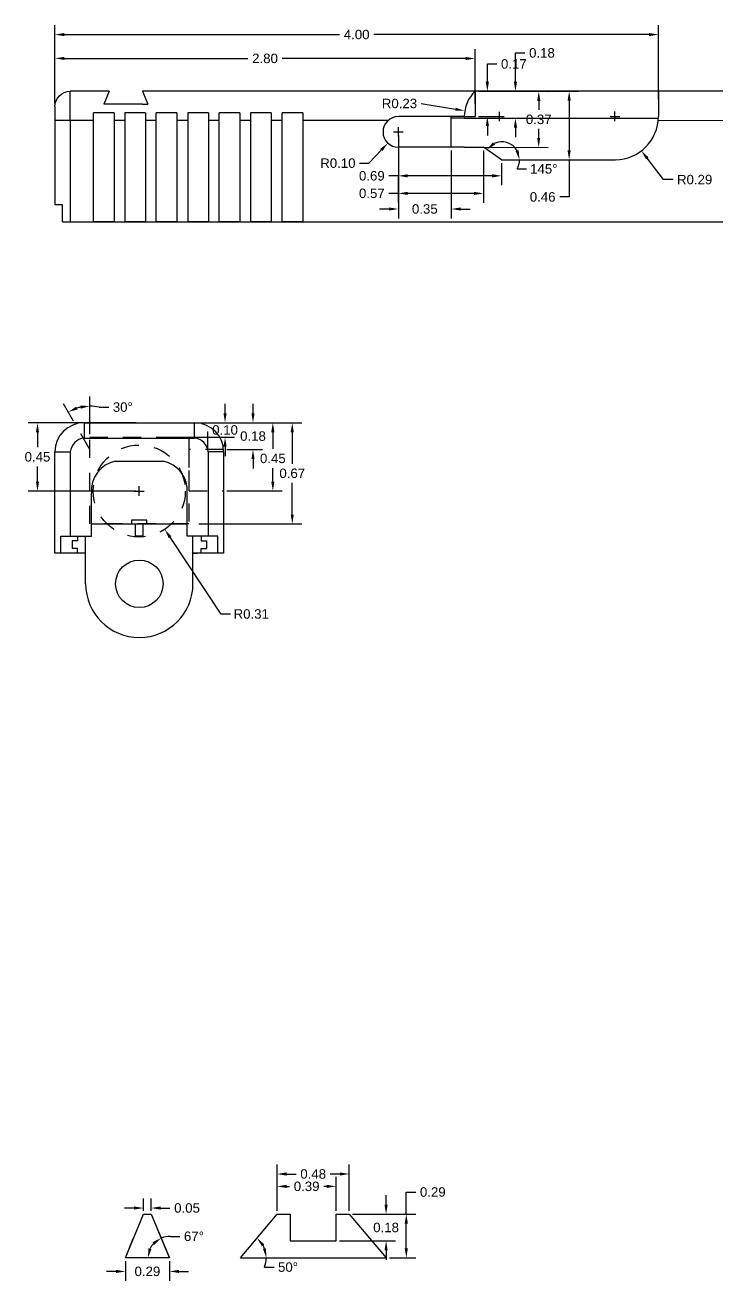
# Model space of a CAD drawing. Header units: inches. Extents: x 6.1 to 73.5, y 2.5 to 22.
# Drawn here: x 11.66 to 16.26, y 3.52 to 11.88 of the extents above; entities that cross this region are included whole.
import ezdxf

# ---------------------------------------------------------------- set-up
doc = ezdxf.new("R2010")
doc.units = ezdxf.units.IN
doc.header["$MEASUREMENT"] = 0
doc.linetypes.add('ACAD_ISO02W100', pattern=[15, 12, -3])
doc.layers.add('AlteFeteNevizibile', color=211, linetype='ACAD_ISO02W100')
doc.layers.add('Dimensiuni', color=4, linetype='Continuous', transparency=0.6)
doc.layers.add('ExteriorComponenta', color=1, linetype='Continuous', lineweight=25)
doc.styles.get("Standard").update_dxf_attribs({"font": 'arial.ttf'})
doc.dimstyles.get("Standard").update_dxf_attribs({"dimscale": 0.35, "dimtxt": 0.18, "dimasz": 0.18, "dimexe": 0.18, "dimexo": 0.0625, "dimgap": 0.09, "dimtad": 0, "dimtih": 1, "dimtoh": 1, "dimzin": 0, "dimdsep": 46, "dimtxsty": 'Standard', "dimcen": 0.09, "dimadec": 0, "dimazin": 0, "dimtfac": 1, "dimtofl": 0, "dimtmove": 0, "dimatfit": 3, "dimfxl": 1, "dimtolj": 1, "dimtzin": 0, "dimarcsym": 0})

# ---------------------------------------------------------------- blocks, each defined once
blk = doc.blocks.new('*D60')
at = {"layer": 'Dimensiuni', "color": 0, "lineweight": -2, "ltscale": 0.01, "transparency": 16777216}
for p, q in [((14.1384, 11.1339), (14.1384, 11.1969)), ((14.1069, 11.1654), (14.1699, 11.1654)), ((13.9425, 10.9574), (14.0253, 11.0452)), ((13.8795, 10.9574), (13.9425, 10.9574))]:
    blk.add_line(p, q, dxfattribs=at)
at = {"layer": 'Dimensiuni', "color": 0, "ltscale": 0.01, "transparency": 16777216}
blk.add_solid([(14.0176, 11.0524), (14.0329, 11.038), (14.0685, 11.0911)], dxfattribs=at)
at = {"layer": 'Dimensiuni', "color": 0, "ltscale": 0.01, "transparency": 16777216, "insert": (13.7362, 10.9574), "char_height": 0.063, "attachment_point": 5}
blk.add_mtext('\\A1;R0.10', dxfattribs=at)
blk = doc.blocks.new('*D61')
at = {"layer": 'Dimensiuni', "color": 0, "lineweight": -2, "ltscale": 0.01, "transparency": 16777216}
for p, q in [((14.2894, 11.3543), (14.5183, 11.3161)), ((14.8109, 11.2358), (14.8109, 11.2988)), ((14.7794, 11.2673), (14.8424, 11.2673))]:
    blk.add_line(p, q, dxfattribs=at)
at = {"layer": 'Dimensiuni', "color": 0, "ltscale": 0.01, "transparency": 16777216}
blk.add_solid([(14.52, 11.3265), (14.5165, 11.3058), (14.5804, 11.3058)], dxfattribs=at)
at = {"layer": 'Dimensiuni', "color": 0, "ltscale": 0.01, "transparency": 16777216, "insert": (14.1459, 11.3543), "char_height": 0.063, "attachment_point": 5}
blk.add_mtext('\\A1;R0.23', dxfattribs=at)
blk = doc.blocks.new('*D62')
at = {"layer": 'Dimensiuni', "color": 0, "lineweight": -2, "ltscale": 0.01, "transparency": 16777216}
for p, q in [((14.7305, 11.4988), (14.7305, 11.6174)), ((14.7305, 11.6174), (14.7935, 11.6174)), ((14.6708, 11.4358), (14.7935, 11.4358)), ((14.6708, 11.2674), (14.7935, 11.2674)), ((14.7305, 11.2044), (14.7305, 11.1414))]:
    blk.add_line(p, q, dxfattribs=at)
at = {"layer": 'Dimensiuni', "color": 0, "ltscale": 0.01, "transparency": 16777216}
for points in [[(14.72, 11.4988), (14.741, 11.4988), (14.7305, 11.4358)], [(14.72, 11.2044), (14.741, 11.2044), (14.7305, 11.2674)]]:
    blk.add_solid(points, dxfattribs=at)
at = {"layer": 'Dimensiuni', "color": 0, "ltscale": 0.01, "transparency": 16777216, "insert": (14.9068, 11.6174), "char_height": 0.063, "attachment_point": 5}
blk.add_mtext('\\A1;0.17', dxfattribs=at)
blk = doc.blocks.new('*D63')
at = {"layer": 'Dimensiuni', "color": 0, "lineweight": -2, "ltscale": 0.01, "transparency": 16777216}
for p, q in [((14.9174, 11.4988), (14.9174, 11.6907)), ((14.9174, 11.6907), (14.9804, 11.6907)), ((14.6709, 11.4358), (14.9804, 11.4358)), ((14.6709, 11.2572), (14.9804, 11.2572)), ((14.9174, 11.1942), (14.9174, 11.1312))]:
    blk.add_line(p, q, dxfattribs=at)
at = {"layer": 'Dimensiuni', "color": 0, "ltscale": 0.01, "transparency": 16777216}
for points in [[(14.9069, 11.4988), (14.9279, 11.4988), (14.9174, 11.4358)], [(14.9069, 11.1942), (14.9279, 11.1942), (14.9174, 11.2572)]]:
    blk.add_solid(points, dxfattribs=at)
at = {"layer": 'Dimensiuni', "color": 0, "ltscale": 0.01, "transparency": 16777216, "insert": (15.0938, 11.6907), "char_height": 0.063, "attachment_point": 5}
blk.add_mtext('\\A1;0.18', dxfattribs=at)
blk = doc.blocks.new('*D64')
at = {"layer": 'Dimensiuni', "color": 0, "lineweight": -2, "ltscale": 0.01, "transparency": 16777216}
for p, q in [((11.8538, 11.3556), (11.8539, 11.7175)), ((14.649, 11.3547), (14.6491, 11.7167)), ((11.9169, 11.6545), (13.1377, 11.6541)), ((14.586, 11.6537), (13.3652, 11.6541))]:
    blk.add_line(p, q, dxfattribs=at)
at = {"layer": 'Dimensiuni', "color": 0, "ltscale": 0.01, "transparency": 16777216}
for points in [[(11.9169, 11.665), (11.9169, 11.644), (11.8539, 11.6545)], [(14.586, 11.6642), (14.586, 11.6432), (14.649, 11.6537)]]:
    blk.add_solid(points, dxfattribs=at)
at = {"layer": 'Dimensiuni', "color": 0, "ltscale": 0.01, "transparency": 16777216, "insert": (13.2515, 11.6541), "char_height": 0.063, "attachment_point": 5}
blk.add_mtext('\\A1;2.80', dxfattribs=at)
blk = doc.blocks.new('*D65')
at = {"layer": 'Dimensiuni', "color": 0, "lineweight": -2, "ltscale": 0.01, "transparency": 16777216}
for p, q in [((14.8472, 11.4358), (15.3378, 11.4358)), ((15.2748, 11.3728), (15.2748, 11.0428)), ((14.8472, 10.9798), (15.3378, 10.9798)), ((15.2748, 10.9798), (15.2748, 10.7328)), ((15.2748, 10.7328), (15.2118, 10.7328))]:
    blk.add_line(p, q, dxfattribs=at)
at = {"layer": 'Dimensiuni', "color": 0, "ltscale": 0.01, "transparency": 16777216}
for points in [[(15.2643, 11.3728), (15.2853, 11.3728), (15.2748, 11.4358)], [(15.2643, 11.0428), (15.2853, 11.0428), (15.2748, 10.9798)]]:
    blk.add_solid(points, dxfattribs=at)
at = {"layer": 'Dimensiuni', "color": 0, "ltscale": 0.01, "transparency": 16777216, "insert": (15.0985, 10.7328), "char_height": 0.063, "attachment_point": 5}
blk.add_mtext('\\A1;0.46', dxfattribs=at)
blk = doc.blocks.new('*D66')
at = {"layer": 'Dimensiuni', "color": 0, "lineweight": -2, "ltscale": 0.01, "transparency": 16777216}
for p, q in [((15.5794, 11.2373), (15.5794, 11.3003)), ((15.5479, 11.2688), (15.6109, 11.2688)), ((15.9031, 10.848), (15.794, 10.9898)), ((15.9661, 10.848), (15.9031, 10.848))]:
    blk.add_line(p, q, dxfattribs=at)
at = {"layer": 'Dimensiuni', "color": 0, "ltscale": 0.01, "transparency": 16777216}
blk.add_solid([(15.8023, 10.9962), (15.7857, 10.9834), (15.7556, 11.0397)], dxfattribs=at)
at = {"layer": 'Dimensiuni', "color": 0, "ltscale": 0.01, "transparency": 16777216, "insert": (16.1096, 10.848), "char_height": 0.063, "attachment_point": 5}
blk.add_mtext('\\A1;R0.29', dxfattribs=at)
blk = doc.blocks.new('*D67')
at = {"layer": 'Dimensiuni', "color": 0, "lineweight": -2, "ltscale": 0.01, "transparency": 16777216}
for p, q in [((11.8538, 11.3775), (11.8538, 11.8758)), ((15.8683, 11.3841), (15.8683, 11.8758)), ((11.9168, 11.8128), (13.7466, 11.8128)), ((15.8053, 11.8128), (13.9755, 11.8128))]:
    blk.add_line(p, q, dxfattribs=at)
at = {"layer": 'Dimensiuni', "color": 0, "ltscale": 0.01, "transparency": 16777216}
for points in [[(11.9168, 11.8233), (11.9168, 11.8023), (11.8538, 11.8128)], [(15.8053, 11.8233), (15.8053, 11.8023), (15.8683, 11.8128)]]:
    blk.add_solid(points, dxfattribs=at)
at = {"layer": 'Dimensiuni', "color": 0, "ltscale": 0.01, "transparency": 16777216, "insert": (13.8611, 11.8128), "char_height": 0.063, "attachment_point": 5}
blk.add_mtext('\\A1;{\\fArial|b0|i0|c238|p34;4.00}', dxfattribs=at)
blk = doc.blocks.new('*D68')
at = {"layer": 'Dimensiuni', "color": 0, "lineweight": -2, "ltscale": 0.01, "transparency": 16777216}
for p, q in [((14.6709, 11.4357), (15.1358, 11.4348)), ((15.0727, 11.3719), (15.0726, 11.3123)), ((15.0722, 11.1253), (15.0723, 11.1849)), ((14.6701, 11.0632), (15.1351, 11.0622))]:
    blk.add_line(p, q, dxfattribs=at)
at = {"layer": 'Dimensiuni', "color": 0, "ltscale": 0.01, "transparency": 16777216}
for points in [[(15.0622, 11.3719), (15.0832, 11.3719), (15.0728, 11.4349)], [(15.0617, 11.1254), (15.0827, 11.1253), (15.0721, 11.0623)]]:
    blk.add_solid(points, dxfattribs=at)
at = {"layer": 'Dimensiuni', "color": 0, "ltscale": 0.01, "transparency": 16777216, "insert": (15.0725, 11.2486), "char_height": 0.063, "attachment_point": 5}
blk.add_mtext('\\A1;0.37', dxfattribs=at)
blk = doc.blocks.new('*D69')
at = {"layer": 'Dimensiuni', "color": 0, "lineweight": -2, "ltscale": 0.01, "transparency": 16777216}
for p, q in [((14.1384, 11.1435), (14.1384, 10.5897)), ((14.4906, 11.0415), (14.4906, 10.5897)), ((14.0754, 10.6527), (14.0124, 10.6527)), ((14.5536, 10.6527), (14.6166, 10.6527))]:
    blk.add_line(p, q, dxfattribs=at)
at = {"layer": 'Dimensiuni', "color": 0, "ltscale": 0.01, "transparency": 16777216}
for points in [[(14.0754, 10.6632), (14.0754, 10.6422), (14.1384, 10.6527)], [(14.5536, 10.6632), (14.5536, 10.6422), (14.4906, 10.6527)]]:
    blk.add_solid(points, dxfattribs=at)
at = {"layer": 'Dimensiuni', "color": 0, "ltscale": 0.01, "transparency": 16777216, "insert": (14.3145, 10.6527), "char_height": 0.063, "attachment_point": 5}
blk.add_mtext('\\A1;0.35', dxfattribs=at)
blk = doc.blocks.new('*D70')
at = {"layer": 'Dimensiuni', "color": 0, "lineweight": -2, "ltscale": 0.01, "transparency": 16777216}
for p, q in [((14.1384, 11.0415), (14.1383, 10.6936)), ((14.7044, 11.0412), (14.7042, 10.6934)), ((14.1383, 10.7566), (14.0753, 10.7566)), ((14.6413, 10.7564), (14.2013, 10.7566))]:
    blk.add_line(p, q, dxfattribs=at)
at = {"layer": 'Dimensiuni', "color": 0, "ltscale": 0.01, "transparency": 16777216}
for points in [[(14.2013, 10.7671), (14.2013, 10.7461), (14.1383, 10.7566)], [(14.6413, 10.7669), (14.6413, 10.7459), (14.7043, 10.7564)]]:
    blk.add_solid(points, dxfattribs=at)
at = {"layer": 'Dimensiuni', "color": 0, "ltscale": 0.01, "transparency": 16777216, "insert": (13.962, 10.7566), "char_height": 0.063, "attachment_point": 5}
blk.add_mtext('\\A1;0.57', dxfattribs=at)
blk = doc.blocks.new('*D71')
at = {"layer": 'Dimensiuni', "color": 0, "lineweight": -2, "ltscale": 0.01, "transparency": 16777216}
for p, q in [((14.1384, 10.958), (14.1384, 10.8103)), ((14.8253, 10.958), (14.8253, 10.8103)), ((14.1384, 10.8733), (14.0754, 10.8733)), ((14.7623, 10.8733), (14.2014, 10.8733))]:
    blk.add_line(p, q, dxfattribs=at)
at = {"layer": 'Dimensiuni', "color": 0, "ltscale": 0.01, "transparency": 16777216}
for points in [[(14.2014, 10.8838), (14.2014, 10.8628), (14.1384, 10.8733)], [(14.7623, 10.8838), (14.7623, 10.8628), (14.8253, 10.8733)]]:
    blk.add_solid(points, dxfattribs=at)
at = {"layer": 'Dimensiuni', "color": 0, "ltscale": 0.01, "transparency": 16777216, "insert": (13.9621, 10.8733), "char_height": 0.063, "attachment_point": 5}
blk.add_mtext('\\A1;0.69', dxfattribs=at)
blk = doc.blocks.new('*D72')
at = {"layer": 'Dimensiuni', "color": 0, "lineweight": -2, "ltscale": 0.01, "transparency": 16777216}
blk.add_line((14.9283, 10.9191), (14.9913, 10.9191), dxfattribs=at)
for start, end in [(30.53191, 114.91796), (329.46809, 0)]:
    blk.add_arc((14.8253, 10.9798), 0.1196, start, end, dxfattribs=at)
at = {"layer": 'Dimensiuni', "color": 0, "ltscale": 0.01, "transparency": 16777216}
for points in [[(14.7817, 11.0803), (14.7681, 11.0964), (14.7268, 11.0477)], [(14.9385, 11.0434), (14.9182, 11.0379), (14.9449, 10.9798)]]:
    blk.add_solid(points, dxfattribs=at)
at = {"layer": 'Dimensiuni', "color": 0, "ltscale": 0.01, "transparency": 16777216, "insert": (15.1061, 10.9191), "char_height": 0.063, "attachment_point": 5}
blk.add_mtext('\\A1;145°', dxfattribs=at)
blk = doc.blocks.new('*D90')
at = {"layer": 'Dimensiuni', "color": 0, "lineweight": -2, "ltscale": 0.01, "transparency": 16777216}
for p, q in [((12.9856, 9.2943), (12.9856, 9.3573)), ((12.7046, 9.2313), (13.0486, 9.2313)), ((12.6189, 9.1344), (13.0486, 9.1344)), ((12.9856, 9.0714), (12.9856, 9.0084))]:
    blk.add_line(p, q, dxfattribs=at)
at = {"layer": 'Dimensiuni', "color": 0, "ltscale": 0.01, "transparency": 16777216}
for points in [[(12.9751, 9.2943), (12.9961, 9.2943), (12.9856, 9.2313)], [(12.9751, 9.0714), (12.9961, 9.0714), (12.9856, 9.1344)]]:
    blk.add_solid(points, dxfattribs=at)
at = {"layer": 'Dimensiuni', "color": 0, "ltscale": 0.01, "transparency": 16777216, "insert": (12.9856, 9.1828), "char_height": 0.063, "attachment_point": 5}
blk.add_mtext('\\A1;0.10', dxfattribs=at)
blk = doc.blocks.new('*D91')
at = {"layer": 'Dimensiuni', "color": 0, "lineweight": -2, "ltscale": 0.01, "transparency": 16777216}
for p, q in [((12.8107, 9.2313), (13.4956, 9.2313)), ((13.4326, 9.1683), (13.4326, 8.9582)), ((13.4326, 8.6208), (13.4326, 8.8309)), ((12.8107, 8.5578), (13.4956, 8.5578))]:
    blk.add_line(p, q, dxfattribs=at)
at = {"layer": 'Dimensiuni', "color": 0, "ltscale": 0.01, "transparency": 16777216}
for points in [[(13.4221, 9.1683), (13.4431, 9.1683), (13.4326, 9.2313)], [(13.4221, 8.6208), (13.4431, 8.6208), (13.4326, 8.5578)]]:
    blk.add_solid(points, dxfattribs=at)
at = {"layer": 'Dimensiuni', "color": 0, "ltscale": 0.01, "transparency": 16777216, "insert": (13.4326, 8.8946), "char_height": 0.063, "attachment_point": 5}
blk.add_mtext('\\A1;0.67', dxfattribs=at)
blk = doc.blocks.new('*D92')
at = {"layer": 'Dimensiuni', "color": 0, "lineweight": -2, "ltscale": 0.01, "transparency": 16777216}
for p, q in [((11.9778, 9.2411), (11.9105, 9.3577)), ((12.0864, 9.1562), (12.0865, 9.4048)), ((12.1491, 9.3349), (12.2121, 9.3349))]:
    blk.add_line(p, q, dxfattribs=at)
for start, end in [(102.47722, 107.44531), (77.44919, 89.9632)]:
    blk.add_arc((12.0863, 9.0527), 0.289, start, end, dxfattribs=at)
at = {"layer": 'Dimensiuni', "color": 0, "ltscale": 0.01, "transparency": 16777216}
for points in [[(12.0039, 9.3189), (11.9954, 9.3381), (11.942, 9.3031)], [(12.0227, 9.3454), (12.025, 9.3245), (12.0865, 9.3418)]]:
    blk.add_solid(points, dxfattribs=at)
at = {"layer": 'Dimensiuni', "color": 0, "ltscale": 0.01, "transparency": 16777216, "insert": (12.3054, 9.3349), "char_height": 0.063, "attachment_point": 5}
blk.add_mtext('\\A1;30°', dxfattribs=at)
blk = doc.blocks.new('*D93')
at = {"layer": 'Dimensiuni', "color": 0, "lineweight": -2, "ltscale": 0.01, "transparency": 16777216}
for p, q in [((12.3836, 8.7767), (12.4466, 8.7767)), ((12.4151, 8.7452), (12.4151, 8.8082)), ((12.9594, 7.9589), (12.6196, 8.4694)), ((13.0224, 7.9589), (12.9594, 7.9589))]:
    blk.add_line(p, q, dxfattribs=at)
at = {"layer": 'Dimensiuni', "color": 0, "ltscale": 0.01, "transparency": 16777216}
blk.add_solid([(12.6283, 8.4752), (12.6108, 8.4636), (12.5847, 8.5218)], dxfattribs=at)
at = {"layer": 'Dimensiuni', "color": 0, "ltscale": 0.01, "transparency": 16777216, "insert": (13.1598, 7.9589), "char_height": 0.063, "attachment_point": 5}
blk.add_mtext('\\A1;R0.31', dxfattribs=at)
blk = doc.blocks.new('*D94')
at = {"layer": 'Dimensiuni', "color": 0, "lineweight": -2, "ltscale": 0.01, "transparency": 16777216}
for p, q in [((13.1715, 9.2943), (13.1715, 9.3573)), ((12.8043, 9.2313), (13.2345, 9.2313)), ((12.9975, 9.0527), (13.2345, 9.0527)), ((13.1715, 8.9897), (13.1715, 8.9267))]:
    blk.add_line(p, q, dxfattribs=at)
at = {"layer": 'Dimensiuni', "color": 0, "ltscale": 0.01, "transparency": 16777216}
for points in [[(13.161, 9.2943), (13.182, 9.2943), (13.1715, 9.2313)], [(13.161, 8.9897), (13.182, 8.9897), (13.1715, 9.0527)]]:
    blk.add_solid(points, dxfattribs=at)
at = {"layer": 'Dimensiuni', "color": 0, "ltscale": 0.01, "transparency": 16777216, "insert": (13.1715, 9.142), "char_height": 0.063, "attachment_point": 5}
blk.add_mtext('\\A1;0.18', dxfattribs=at)
blk = doc.blocks.new('*D95')
at = {"layer": 'Dimensiuni', "color": 0, "lineweight": -2, "ltscale": 0.01, "transparency": 16777216}
for p, q in [((12.8043, 9.2313), (13.3665, 9.2313)), ((13.3035, 9.1683), (13.3035, 9.0573)), ((13.3035, 8.8402), (13.3035, 8.93)), ((12.9981, 8.7772), (13.3665, 8.7772))]:
    blk.add_line(p, q, dxfattribs=at)
at = {"layer": 'Dimensiuni', "color": 0, "ltscale": 0.01, "transparency": 16777216}
for points in [[(13.293, 9.1683), (13.314, 9.1683), (13.3035, 9.2313)], [(13.293, 8.8402), (13.314, 8.8402), (13.3035, 8.7772)]]:
    blk.add_solid(points, dxfattribs=at)
at = {"layer": 'Dimensiuni', "color": 0, "ltscale": 0.01, "transparency": 16777216, "insert": (13.3035, 8.9937), "char_height": 0.063, "attachment_point": 5}
blk.add_mtext('\\A1;0.45', dxfattribs=at)
blk = doc.blocks.new('*D96')
at = {"layer": 'Dimensiuni', "color": 0, "lineweight": -2, "ltscale": 0.01, "transparency": 16777216}
for p, q in [((12.3932, 9.2313), (11.6746, 9.2313)), ((11.7376, 9.1683), (11.7376, 9.0677)), ((11.7376, 8.8397), (11.7376, 8.9403)), ((12.3932, 8.7767), (11.6746, 8.7767))]:
    blk.add_line(p, q, dxfattribs=at)
at = {"layer": 'Dimensiuni', "color": 0, "ltscale": 0.01, "transparency": 16777216}
for points in [[(11.7271, 9.1683), (11.7481, 9.1683), (11.7376, 9.2313)], [(11.7271, 8.8397), (11.7481, 8.8397), (11.7376, 8.7767)]]:
    blk.add_solid(points, dxfattribs=at)
at = {"layer": 'Dimensiuni', "color": 0, "ltscale": 0.01, "transparency": 16777216, "insert": (11.7376, 9.004), "char_height": 0.063, "attachment_point": 5}
blk.add_mtext('\\A1;0.45', dxfattribs=at)
blk = doc.blocks.new('*D118')
at = {"layer": 'Dimensiuni', "color": 0, "lineweight": -2, "ltscale": 0.01, "transparency": 16777216}
for p, q in [((12.3224, 3.655), (12.3224, 3.5235)), ((12.6154, 3.655), (12.6154, 3.5235)), ((12.2594, 3.5865), (12.1964, 3.5865)), ((12.6784, 3.5865), (12.7414, 3.5865))]:
    blk.add_line(p, q, dxfattribs=at)
at = {"layer": 'Dimensiuni', "color": 0, "ltscale": 0.01, "transparency": 16777216}
for points in [[(12.2594, 3.597), (12.2594, 3.576), (12.3224, 3.5865)], [(12.6784, 3.597), (12.6784, 3.576), (12.6154, 3.5865)]]:
    blk.add_solid(points, dxfattribs=at)
at = {"layer": 'Dimensiuni', "color": 0, "ltscale": 0.01, "transparency": 16777216, "insert": (12.4689, 3.5865), "char_height": 0.063, "attachment_point": 5}
blk.add_mtext('\\A1;0.29', dxfattribs=at)
blk = doc.blocks.new('*D119')
at = {"layer": 'Dimensiuni', "color": 0, "lineweight": -2, "ltscale": 0.01, "transparency": 16777216}
for p, q in [((12.4431, 3.9895), (12.4431, 4.0711)), ((12.4932, 3.9895), (12.4932, 4.0711)), ((12.3801, 4.0081), (12.3171, 4.0081)), ((12.5562, 4.0081), (12.6192, 4.0081))]:
    blk.add_line(p, q, dxfattribs=at)
at = {"layer": 'Dimensiuni', "color": 0, "ltscale": 0.01, "transparency": 16777216}
for points in [[(12.3801, 4.0186), (12.3801, 3.9976), (12.4431, 4.0081)], [(12.5562, 4.0186), (12.5562, 3.9976), (12.4932, 4.0081)]]:
    blk.add_solid(points, dxfattribs=at)
at = {"layer": 'Dimensiuni', "color": 0, "ltscale": 0.01, "transparency": 16777216, "insert": (12.7327, 4.0081), "char_height": 0.063, "attachment_point": 5}
blk.add_mtext('\\A1;0.05', dxfattribs=at)
blk = doc.blocks.new('*D120')
at = {"layer": 'Dimensiuni', "color": 0, "lineweight": -2, "ltscale": 0.01, "transparency": 16777216}
for p, q in [((13.3315, 3.9895), (13.3315, 4.2151)), ((13.725, 3.9895), (13.725, 4.2151)), ((13.3945, 4.1521), (13.4149, 4.1521)), ((13.662, 4.1521), (13.6416, 4.1521))]:
    blk.add_line(p, q, dxfattribs=at)
at = {"layer": 'Dimensiuni', "color": 0, "ltscale": 0.01, "transparency": 16777216}
for points in [[(13.3945, 4.1626), (13.3945, 4.1416), (13.3315, 4.1521)], [(13.662, 4.1626), (13.662, 4.1416), (13.725, 4.1521)]]:
    blk.add_solid(points, dxfattribs=at)
at = {"layer": 'Dimensiuni', "color": 0, "ltscale": 0.01, "transparency": 16777216, "insert": (13.5283, 4.1521), "char_height": 0.063, "attachment_point": 5}
blk.add_mtext('\\A1;0.39', dxfattribs=at)
blk = doc.blocks.new('*D121')
at = {"layer": 'Dimensiuni', "color": 0, "lineweight": -2, "ltscale": 0.01, "transparency": 16777216}
for p, q in [((13.3315, 3.9895), (13.3315, 4.2973)), ((13.8123, 3.9895), (13.8123, 4.2973)), ((13.3945, 4.2343), (13.4585, 4.2343)), ((13.7493, 4.2343), (13.6853, 4.2343))]:
    blk.add_line(p, q, dxfattribs=at)
at = {"layer": 'Dimensiuni', "color": 0, "ltscale": 0.01, "transparency": 16777216}
for points in [[(13.3945, 4.2448), (13.3945, 4.2238), (13.3315, 4.2343)], [(13.7493, 4.2448), (13.7493, 4.2238), (13.8123, 4.2343)]]:
    blk.add_solid(points, dxfattribs=at)
at = {"layer": 'Dimensiuni', "color": 0, "ltscale": 0.01, "transparency": 16777216, "insert": (13.5719, 4.2343), "char_height": 0.063, "attachment_point": 5}
blk.add_mtext('\\A1;0.48', dxfattribs=at)
blk = doc.blocks.new('*D122')
at = {"layer": 'Dimensiuni', "color": 0, "lineweight": -2, "ltscale": 0.01, "transparency": 16777216}
for p, q in [((14.0568, 4.0307), (14.0568, 4.0937)), ((13.8342, 3.9677), (14.1198, 3.9677)), ((13.7469, 3.7891), (14.1198, 3.7891)), ((14.0568, 3.7261), (14.0568, 3.6631))]:
    blk.add_line(p, q, dxfattribs=at)
at = {"layer": 'Dimensiuni', "color": 0, "ltscale": 0.01, "transparency": 16777216}
for points in [[(14.0463, 4.0307), (14.0673, 4.0307), (14.0568, 3.9677)], [(14.0463, 3.7261), (14.0673, 3.7261), (14.0568, 3.7891)]]:
    blk.add_solid(points, dxfattribs=at)
at = {"layer": 'Dimensiuni', "color": 0, "ltscale": 0.01, "transparency": 16777216, "insert": (14.0568, 3.8784), "char_height": 0.063, "attachment_point": 5}
blk.add_mtext('\\A1;0.18', dxfattribs=at)
blk = doc.blocks.new('*D123')
at = {"layer": 'Dimensiuni', "color": 0, "lineweight": -2, "ltscale": 0.01, "transparency": 16777216}
for p, q in [((14.1912, 3.9677), (14.1912, 4.1143)), ((14.1912, 4.1143), (14.2542, 4.1143)), ((13.8342, 3.9677), (14.2542, 3.9677)), ((14.1912, 3.7398), (14.1912, 3.9047)), ((14.0791, 3.6768), (14.2542, 3.6768))]:
    blk.add_line(p, q, dxfattribs=at)
at = {"layer": 'Dimensiuni', "color": 0, "ltscale": 0.01, "transparency": 16777216}
for points in [[(14.1807, 3.9047), (14.2017, 3.9047), (14.1912, 3.9677)], [(14.1807, 3.7398), (14.2017, 3.7398), (14.1912, 3.6768)]]:
    blk.add_solid(points, dxfattribs=at)
at = {"layer": 'Dimensiuni', "color": 0, "ltscale": 0.01, "transparency": 16777216, "insert": (14.3676, 4.1143), "char_height": 0.063, "attachment_point": 5}
blk.add_mtext('\\A1;0.29', dxfattribs=at)
blk = doc.blocks.new('*D124')
at = {"layer": 'Dimensiuni', "color": 0, "lineweight": -2, "ltscale": 0.01, "transparency": 16777216}
for p, q in [((12.5705, 3.7837), (12.5356, 3.8667)), ((12.622, 3.8196), (12.685, 3.8196))]:
    blk.add_line(p, q, dxfattribs=at)
for start, end in [(138.26562, 154.53537), (87.33636, 112.80099)]:
    blk.add_arc((12.6154, 3.6768), 0.1429, start, end, dxfattribs=at)
at = {"layer": 'Dimensiuni', "color": 0, "ltscale": 0.01, "transparency": 16777216}
for points in [[(12.5026, 3.7805), (12.5149, 3.7634), (12.56, 3.8086)], [(12.4966, 3.736), (12.4761, 3.7406), (12.4725, 3.6768)]]:
    blk.add_solid(points, dxfattribs=at)
at = {"layer": 'Dimensiuni', "color": 0, "ltscale": 0.01, "transparency": 16777216, "insert": (12.7785, 3.8196), "char_height": 0.063, "attachment_point": 5}
blk.add_mtext('\\A1;67°', dxfattribs=at)
blk = doc.blocks.new('*D125')
at = {"layer": 'Dimensiuni', "color": 0, "lineweight": -2, "ltscale": 0.01, "transparency": 16777216}
blk.add_line((13.2482, 3.6149), (13.3112, 3.6149), dxfattribs=at)
for start, end in [(21.04603, 28.92371), (338.95397, 0)]:
    blk.add_arc((13.0872, 3.6768), 0.1725, start, end, dxfattribs=at)
at = {"layer": 'Dimensiuni', "color": 0, "ltscale": 0.01, "transparency": 16777216}
for points in [[(13.2301, 3.7536), (13.2463, 3.7669), (13.1982, 3.8089)], [(13.2585, 3.7407), (13.2379, 3.7369), (13.2597, 3.6768)]]:
    blk.add_solid(points, dxfattribs=at)
at = {"layer": 'Dimensiuni', "color": 0, "ltscale": 0.01, "transparency": 16777216, "insert": (13.4045, 3.6149), "char_height": 0.063, "attachment_point": 5}
blk.add_mtext('\\A1;50°', dxfattribs=at)
blk = doc.blocks.new('schita_manson')
at = {"layer": 'AlteFeteNevizibile', "ltscale": 0.01, "extrusion": (0, 1, -1.83697e-16)}
for p, q in [((12.0863, 9.0527, 0), (11.9887, 9.2221)), ((12.086, 8.5578, 0), (12.0864, 9.1344, 0)), ((12.0864, 9.1344, 0), (12.744, 9.1344)), ((12.744, 9.1344), (12.744, 8.5578)), ((12.744, 8.5578), (12.0861, 8.5578))]:
    blk.add_line(p, q, dxfattribs=at)
at = {"layer": 'AlteFeteNevizibile', "ltscale": 0.01}
for p, q in [((12.8716, 9.0527), (12.8716, 9.2096)), ((12.744, 9.0527), (12.744, 8.7772)), ((12.9763, 9.0527), (12.7467, 9.0527)), ((12.9763, 9.0374), (12.9763, 9.0527)), ((12.9763, 9.0374), (12.9763, 8.7772)), ((12.7467, 8.7772), (12.9763, 8.7772))]:
    blk.add_line(p, q, dxfattribs=at)
blk.add_circle((12.4151, 8.7767), 0.3061, dxfattribs=at)
at = {"layer": 'ExteriorComponenta', "extrusion": (-0.001155, 0, -0.999999)}
for p, q in [((12.2149, 11.4358, -0.0004), (11.9559, 11.4358, -0.0001)), ((11.9559, 11.2419, -0.0001), (11.9559, 11.4358, -0.0001)), ((12.2149, 11.4358, -0.0004), (12.1784, 11.349, -0.0007)), ((19.0732, 11.4358, -0.0083), (12.4354, 11.4358, -0.0007)), ((12.4354, 11.4358, -0.0007), (12.4714, 11.349, -0.0007)), ((11.8538, 11.3337), (11.8538, 10.6807)), ((12.2473, 11.2929, -0.0005), (12.1095, 11.2929, -0.0003)), ((12.1095, 10.5684, -0.0003), (12.1095, 11.2929, -0.0003)), ((12.4354, 11.349, -0.0007), (12.1784, 11.349, -0.0007)), ((12.2473, 11.2929, -0.0005), (12.2473, 10.5684, -0.0005)), ((12.4565, 11.2929, -0.0007), (12.3187, 11.2929, -0.0005)), ((12.3187, 11.2929, -0.0005), (12.3187, 10.5684, -0.0005)), ((12.4354, 11.349, -0.0007), (12.4714, 11.349, -0.0007)), ((12.4565, 11.2929, -0.0007), (12.4565, 10.5684, -0.0007)), ((12.6656, 11.2929, -0.0009), (12.5279, 11.2929, -0.0008)), ((12.5279, 10.5684, -0.0008), (12.5279, 11.2929, -0.0008)), ((12.6656, 11.2929, -0.0009), (12.6656, 10.5684, -0.0009)), ((12.8748, 11.2929, -0.0012), (12.7371, 11.2929, -0.001)), ((12.7371, 11.2929, -0.001), (12.7371, 10.5684, -0.001)), ((12.8748, 11.2929, -0.0012), (12.8748, 10.5684, -0.0012)), ((13.084, 11.2929, -0.0014), (12.9463, 11.2929, -0.0013)), ((12.9463, 10.5684, -0.0013), (12.9463, 11.2929, -0.0013)), ((13.084, 11.2929, -0.0014), (13.084, 10.5684, -0.0014)), ((13.2932, 11.2929, -0.0017), (13.1554, 11.2929, -0.0015)), ((13.1554, 11.2929, -0.0015), (13.1554, 10.5684, -0.0015)), ((13.2932, 11.2929, -0.0017), (13.2932, 10.5684, -0.0017)), ((13.5024, 11.2929, -0.0019), (13.3646, 11.2929, -0.0017)), ((13.3646, 10.5684, -0.0017), (13.3646, 11.2929, -0.0017)), ((13.5024, 11.2929, -0.0019), (13.5024, 10.5684, -0.0019)), ((12.1095, 11.2419, -0.0003), (11.8538, 11.2419)), ((11.9559, 11.2419, -0.0001), (11.9559, 10.5684, -0.0001)), ((12.3187, 11.2419, -0.0005), (12.2473, 11.2419, -0.0005)), ((12.5279, 11.2419, -0.0008), (12.4565, 11.2419, -0.0007)), ((12.7371, 11.2419, -0.001), (12.6656, 11.2419, -0.0009)), ((12.9463, 11.2419, -0.0013), (12.8748, 11.2419, -0.0012)), ((13.1554, 11.2419, -0.0015), (13.084, 11.2419, -0.0014)), ((13.3646, 11.2419, -0.0017), (13.2932, 11.2419, -0.0017)), ((14.071, 11.2419, -0.0026), (13.5024, 11.2419, -0.0019)), ((19.1752, 11.2419, -0.0085), (15.8671, 11.24, -0.0031)), ((11.9048, 10.5684, -0.0001), (19.1752, 10.5684, -0.0085)), ((12.2473, 10.5684, -0.0005), (12.1095, 10.5684, -0.0003)), ((12.4565, 10.5684, -0.0007), (12.3187, 10.5684, -0.0005)), ((12.6656, 10.5684, -0.0009), (12.5279, 10.5684, -0.0008)), ((12.8748, 10.5684, -0.0012), (12.7371, 10.5684, -0.001)), ((13.084, 10.5684, -0.0014), (12.9463, 10.5684, -0.0013)), ((13.2932, 10.5684, -0.0017), (13.1554, 10.5684, -0.0015)), ((13.5024, 10.5684, -0.0019), (13.3646, 10.5684, -0.0017))]:
    blk.add_line(p, q, dxfattribs=at)
at = {"layer": 'ExteriorComponenta'}
for p, q in [((14.649, 11.4358, -0.0031), (14.6489, 11.2674, -0.0031)), ((15.8682, 11.4358, -0.0046), (15.8684, 11.2674, -0.0031)), ((14.5772, 11.2674, -0.0031), (14.1384, 11.2674, -0.0026)), ((14.4906, 11.0633, -0.0031), (14.4906, 11.2674, -0.003)), ((14.5772, 11.2572, -0.0031), (14.4907, 11.2572, -0.003)), ((14.5772, 11.2674, -0.0031), (14.6489, 11.2674, -0.0031)), ((14.5772, 11.2572, -0.0031), (15.8684, 11.2572, -0.0031)), ((14.31, 11.0633, -0.0031), (14.1384, 11.0633, -0.0026)), ((14.5772, 11.0633, -0.0031), (14.31, 11.0633, -0.0031)), ((14.5772, 11.0633, -0.0031), (14.7044, 11.0631, -0.0071)), ((14.8253, 10.9798, -0.0031), (14.7044, 11.0631, -0.0071)), ((11.9049, 10.6807, -0.0001), (11.8538, 10.6807)), ((11.9048, 10.5684, -0.0001), (11.9049, 10.6807, -0.0001)), ((12.0477, 9.2313), (12.7824, 9.2313)), ((12.0477, 9.2313), (12.0477, 9.1293)), ((12.7824, 9.1293), (12.7824, 9.2313)), ((12.0477, 9.1293), (12.7824, 9.1293)), ((11.8538, 8.364), (11.8538, 9.0374)), ((11.8538, 9.0374), (11.9559, 9.0374)), ((11.9559, 9.0374), (11.9559, 8.4762)), ((12.9763, 9.0374), (12.8742, 9.0374)), ((12.8742, 9.0374), (12.8742, 8.4762)), ((12.9763, 9.0374), (12.9763, 8.364)), ((12.2569, 8.9762), (12.5732, 8.9762)), ((12.0962, 8.4762), (12.0962, 8.7619)), ((12.7339, 8.4762), (12.7339, 8.7619)), ((12.0962, 8.5578), (12.7339, 8.5578)), ((11.8921, 8.364), (11.8921, 8.4762)), ((11.8921, 8.4762), (12.0962, 8.4762)), ((12.0043, 8.4456), (11.9686, 8.4456)), ((11.9686, 8.4456), (11.9686, 8.3946)), ((12.0043, 8.4762), (12.0043, 8.4456)), ((12.0579, 8.364), (12.0579, 8.4762)), ((12.938, 8.4762), (12.7339, 8.4762)), ((12.7722, 8.364), (12.7722, 8.4762)), ((12.8258, 8.4762), (12.8258, 8.4456)), ((12.8258, 8.4456), (12.8615, 8.4456)), ((12.8615, 8.4456), (12.8615, 8.3946)), ((12.938, 8.364), (12.938, 8.4762)), ((12.0579, 8.364), (11.8538, 8.364)), ((12.0043, 8.3946), (11.9686, 8.3946)), ((12.0043, 8.364), (12.0043, 8.3946)), ((12.0579, 8.1599), (12.0579, 8.364)), ((12.9763, 8.364), (12.7722, 8.364)), ((12.7722, 8.1599), (12.7722, 8.364)), ((12.7722, 8.364), (12.7758, 8.364)), ((12.774, 8.364), (12.7995, 8.364)), ((12.8258, 8.364), (12.8258, 8.3946)), ((12.8258, 8.3946), (12.8615, 8.3946))]:
    blk.add_line(p, q, dxfattribs=at)
at = {"layer": 'ExteriorComponenta', "ltscale": 0.01}
for p, q in [((12.4151, 8.5834), (12.364, 8.5834)), ((12.364, 8.5834), (12.364, 8.5578)), ((12.3895, 8.4762), (12.3895, 8.5578)), ((12.4661, 8.5834), (12.4151, 8.5834)), ((12.4406, 8.4762), (12.4406, 8.5578)), ((12.4661, 8.5578), (12.4661, 8.5834)), ((12.4661, 8.5578), (12.4661, 8.5578)), ((12.4406, 8.4762), (12.3895, 8.4762)), ((12.4151, 8.4762), (12.4406, 8.4762))]:
    blk.add_line(p, q, dxfattribs=at)
at = {"layer": 'ExteriorComponenta', "ltscale": 0.01, "elevation": -0.0031}
blk.add_lwpolyline([(14.8253, 10.9798), (15.5829, 10.9798)], dxfattribs=at)
at = {"layer": 'ExteriorComponenta'}
blk.add_circle((12.4151, 8.1599), 0.1582, dxfattribs=at)
at = {"layer": 'ExteriorComponenta', "extrusion": (-0.001155, 0, -0.999999)}
blk.add_arc((-11.9559, 11.3337, -0.0137), 0.102, 0, 90, dxfattribs=at)
at = {"layer": 'ExteriorComponenta'}
for centre, radius, start, end in [((14.8109, 11.2673, -0.0031), 0.2337, 133.86255, 179.97285), ((14.1384, 11.1654, -0.0026), 0.102, 90, 270), ((15.5794, 11.2688, -0.0031), 0.289, 270.69169, 359.71517), ((12.0477, 9.0374), 0.1939, 90, 180), ((12.7824, 9.0374), 0.1939, 0, 90), ((12.0574, 9.0277), 0.102, 95.47639, 174.52361), ((12.7727, 9.0277), 0.102, 5.47639, 84.52361), ((12.2997, 8.7767), 0.2041, 102.1156, 184.1446), ((12.5304, 8.7767), 0.2041, 355.85539, 77.88442), ((12.4151, 8.1599), 0.3571, 180, 0)]:
    blk.add_arc(centre, radius, start, end, dxfattribs=at)
at = {"layer": 'Dimensiuni', "ltscale": 0.01}
dim = blk.add_linear_dim(base=(15.8683, 11.8128), p1=(11.8538, 11.3556), p2=(15.8683, 11.3622, 0.1068), text='{\\fArial|b0|i0|c238|p34;4.00}', dimstyle='Standard', dxfattribs=at)
dim.commit()
dim.dimension.update_dxf_attribs({"geometry": '*D67', "text_midpoint": (13.8611, 11.8128)})
dim = blk.add_aligned_dim(p1=(11.8538, 11.3337, 0.1108), p2=(14.6489, 11.3329, 0.1077), distance=0.3208, dimstyle='Standard', dxfattribs=at)
dim.commit()
dim.dimension.update_dxf_attribs({"geometry": '*D64', "text_midpoint": (13.2515, 11.6541)})
for base, p1, p2, angle, picture, middle, dimtype in [((14.9174, 11.2572), (14.649, 11.4358, 0.1077), (14.649, 11.2572, 0.1077), 90, '*D63', (15.0938, 11.6907), 128), ((14.7305, 11.4358), (14.6489, 11.2674, 0.1077), (14.6489, 11.4358, 0.1076), 90.00003, '*D62', (14.9068, 11.6174), 129), ((15.0721, 11.0623), (14.649, 11.4358, 0.1077), (14.6482, 11.0632, 0.1055), 269.88409, '*D68', (15.0725, 11.2486), 129), ((15.2748, 11.4358), (14.8253, 10.9798, 0.1077), (14.8253, 11.4358, 0.1074), 90.00004, '*D65', (15.0985, 10.7328), 129), ((14.7043, 10.7564), (14.1384, 11.0633, 0.1082), (14.7044, 11.0631, 0.1037), 359.97634, '*D70', (13.962, 10.7566), 129), ((12.9856, 9.2313), (12.597, 9.1344), (12.6827, 9.2313), 90, '*D90', (12.9856, 9.1828), 128), ((13.1715, 9.0527), (12.7824, 9.2313), (12.9757, 9.0527), 90, '*D94', (13.1715, 9.142), 128), ((13.3035, 8.7772), (12.7824, 9.2313), (12.9763, 8.7772), 90, '*D95', (13.3035, 8.9937), 128), ((13.4326, 9.2313), (12.7889, 8.5578), (12.7889, 9.2313), 90, '*D91', (13.4326, 8.8946), 128)]:
    dim = blk.add_linear_dim(base=base, p1=p1, p2=p2, angle=angle, dimstyle='Standard', dxfattribs=at)
    dim.commit()
    dim.dimension.update_dxf_attribs({"geometry": picture, "text_midpoint": middle, "dimtype": dimtype})
for center, mpoint, picture, middle in [((14.8109, 11.2673, 0.1077), (14.5804, 11.3058, 0.1077), '*D61', (14.2894, 11.3543, 0)), ((15.5794, 11.2688, 0.1077), (15.7556, 11.0397, 0.1077), '*D66', (16.1096, 10.848, 0)), ((14.1384, 11.1654, 0.1082), (14.0685, 11.0911, 0.1082), '*D60', (13.7362, 10.9574, 0)), ((12.4151, 8.7767), (12.5847, 8.5218), '*D93', (13.1598, 7.9589))]:
    dim = blk.add_radius_dim(center=center, mpoint=mpoint, dimstyle='Standard', dxfattribs=at)
    dim.commit()
    dim.dimension.update_dxf_attribs({"geometry": picture, "text_midpoint": middle, "dimtype": 132})
for base, p1, p2, picture, middle in [((14.4906, 10.6527), (14.1384, 11.1654), (14.4906, 11.0633, -0.0031), '*D69', (14.3145, 10.6527)), ((14.1384, 10.8733), (14.8253, 10.9798, 0.1077), (14.1384, 10.9798), '*D71', (13.9621, 10.8733))]:
    dim = blk.add_linear_dim(base=base, p1=p1, p2=p2, dimstyle='Standard', dxfattribs=at)
    dim.commit()
    dim.dimension.update_dxf_attribs({"geometry": picture, "text_midpoint": middle, "dimtype": 128})
for base, line1, line2, picture, middle in [((14.8108, 11.0986), ((14.8253, 10.9798, 0.1077), (15.5829, 10.9798, 0.1077)), ((14.8253, 10.9798, 0.1077), (14.7044, 11.0631, 0.1037)), '*D72', (15.1061, 10.9191, 0)), ((11.9876, 9.3244), ((12.0863, 9.0527, 0), (11.9887, 9.2221)), ((12.086, 8.5578, 0), (12.0864, 9.1344, 0)), '*D92', (12.3054, 9.3349))]:
    dim = blk.add_angular_dim_2l(base=base, line1=line1, line2=line2, dimstyle='Standard', dxfattribs=at)
    dim.commit()
    dim.dimension.update_dxf_attribs({"geometry": picture, "text_midpoint": middle})
dim = blk.add_linear_dim(base=(11.7376, 8.7767), p1=(12.4151, 9.2313), p2=(12.4151, 8.7767), angle=90, dimstyle='Standard', dxfattribs=at)
dim.commit()
dim.dimension.update_dxf_attribs({"geometry": '*D96', "text_midpoint": (11.7376, 9.004)})
blk = doc.blocks.new('catare_tel_schita')
at = {"layer": 'ExteriorComponenta', "ltscale": 0.01, "extrusion": (0, 1, -1.83697e-16)}
for p, q in [((13.0872, 3.6768), (13.3315, 3.9677)), ((13.3315, 3.9677), (13.4189, 3.9677)), ((13.4189, 3.9677), (13.4189, 3.7891)), ((13.725, 3.7891), (13.725, 3.9677)), ((13.725, 3.9677), (13.8123, 3.9677)), ((13.8123, 3.9677), (14.0566, 3.6768)), ((13.4189, 3.7891), (13.725, 3.7891))]:
    blk.add_line(p, q, dxfattribs=at)
at = {"layer": 'ExteriorComponenta', "ltscale": 0.01}
blk.add_line((13.0872, 3.6768), (14.0572, 3.6768), dxfattribs=at)
for points in [[(12.3224, 3.6768), (12.4431, 3.9677), (12.4932, 3.9677), (12.6154, 3.6768), (12.5618, 3.8044)], [(12.5789, 3.7636), (12.6154, 3.6768), (12.3224, 3.6768), (12.3753, 3.8044)]]:
    blk.add_lwpolyline(points, dxfattribs=at)
at = {"layer": 'Dimensiuni', "ltscale": 0.01}
for base, p1, p2, picture, middle in [((13.8123, 4.2343), (13.3315, 3.9677, -0.0565), (13.8123, 3.9677, -0.0565), '*D121', (13.5719, 4.2343)), ((13.725, 4.1521), (13.3315, 3.9677, -0.0565), (13.725, 3.9677, -0.0565), '*D120', (13.5283, 4.1521)), ((12.6154, 3.5865), (12.3224, 3.6768, -0.0565), (12.6154, 3.6768, -0.0565), '*D118', (12.4689, 3.5865))]:
    dim = blk.add_linear_dim(base=base, p1=p1, p2=p2, dimstyle='Standard', dxfattribs=at)
    dim.commit()
    dim.dimension.update_dxf_attribs({"geometry": picture, "text_midpoint": middle, "dimtype": 128})
dim = blk.add_linear_dim(base=(14.0568, 3.9677), p1=(13.725, 3.7891, -0.0565), p2=(13.8123, 3.9677, -0.0565), angle=90, dimstyle='Standard', dxfattribs=at)
dim.commit()
dim.dimension.update_dxf_attribs({"geometry": '*D122', "text_midpoint": (14.0568, 3.8784)})
dim = blk.add_linear_dim(base=(14.1912, 3.6768), p1=(13.8123, 3.9677, -0.0565), p2=(14.0572, 3.6768, -0.0565), angle=90, dimstyle='Standard', dxfattribs=at)
dim.commit()
dim.dimension.update_dxf_attribs({"geometry": '*D123', "text_midpoint": (14.3676, 4.1143), "dimtype": 128})
dim = blk.add_linear_dim(base=(12.4932, 4.0081), p1=(12.4431, 3.9677, -0.0565), p2=(12.4932, 3.9677, -0.0565), dimstyle='Standard', dxfattribs=at)
dim.commit()
dim.dimension.update_dxf_attribs({"geometry": '*D119', "text_midpoint": (12.7327, 4.0081)})
for base, line1, line2, picture, middle in [((13.2314, 3.7716), ((13.0872, 3.6768), (14.0572, 3.6768)), ((13.0872, 3.6768), (13.3315, 3.9677)), '*D125', (13.4045, 3.6149)), ((12.4833, 3.7313), ((12.6154, 3.6768), (12.3224, 3.6768)), ((12.5789, 3.7636), (12.6154, 3.6768)), '*D124', (12.7785, 3.8196))]:
    dim = blk.add_angular_dim_2l(base=base, line1=line1, line2=line2, dimstyle='Standard', dxfattribs=at)
    dim.commit()
    dim.dimension.update_dxf_attribs({"geometry": picture, "text_midpoint": middle})

msp = doc.modelspace()

# ---------------------------------------------------------------- block references
at = {"layer": 'Dimensiuni'}
for name in ['schita_manson', 'catare_tel_schita']:
    msp.add_blockref(name, (0, 0), dxfattribs=at)

doc.saveas('drawing.dxf')
